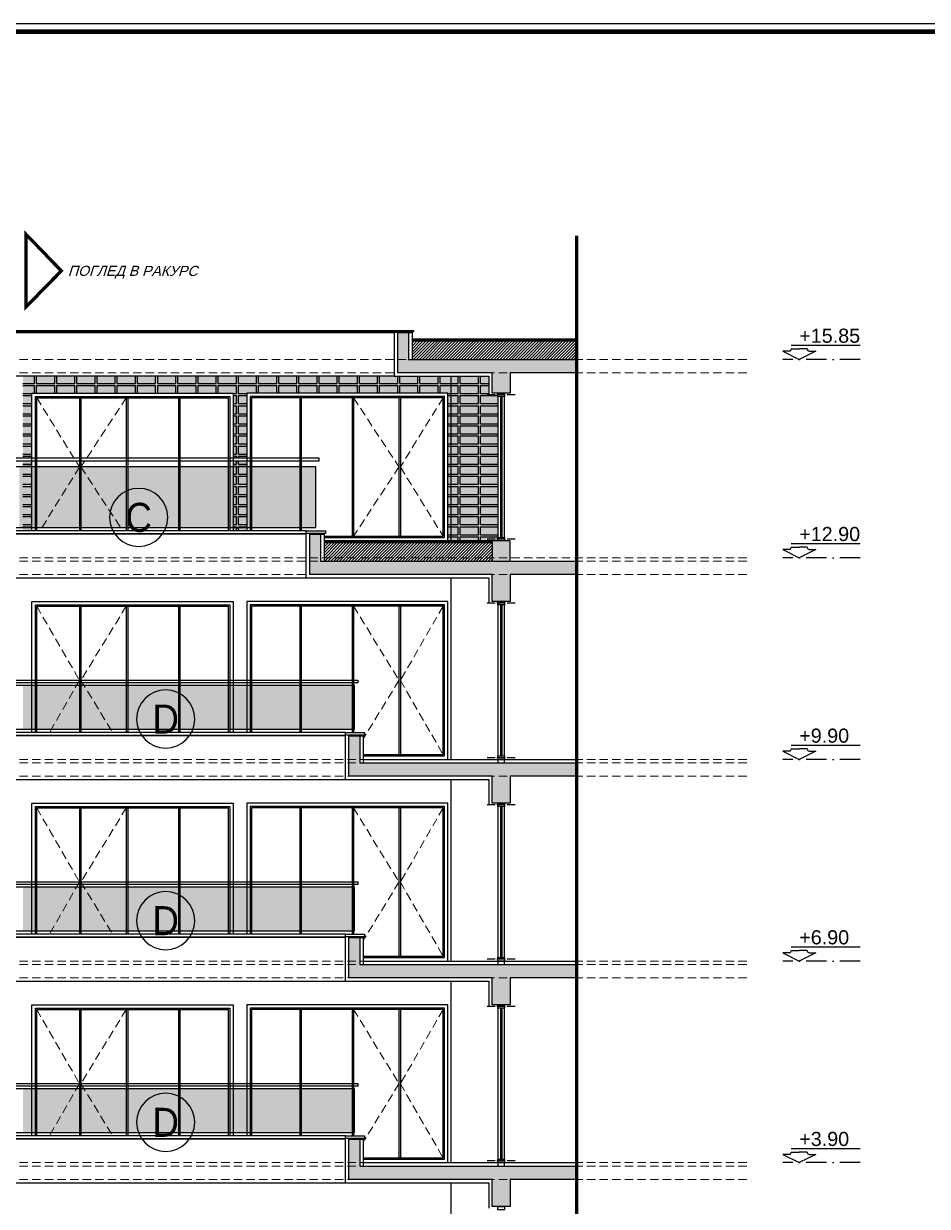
# Model space of a CAD drawing. Extents: x 9615146 to 9672346, y 4699603 to 4705703.
# Drawn here: x 9636644 to 9637988, y 4700844 to 4702603 of the extents above; entities that cross this region are included whole.
import ezdxf
from ezdxf.enums import TextEntityAlignment as Align

# ---------------------------------------------------------------- set-up
doc = ezdxf.new("R2010")
doc.units = 0
doc.header["$LTSCALE"] = 0.5
doc.header["$MEASUREMENT"] = 0
for name, pattern in [('ACAD_ISO04W100', [30, 24, -3, 0, -3]), ('DASHED', [0.75, 0.5, -0.25]), ('OSI1000', [5, 3, -1, 0, -1])]:
    doc.linetypes.add(name, pattern=pattern)
for name, color, linetype in [('_axis', 1, 'ACAD_ISO04W100'), ('_dimension_evel', 4, 'CONTINUOUS'), ('_hatch', 9, 'CONTINUOUS'), ('_hatch_construction', 252, 'CONTINUOUS'), ('_table', 3, 'CONTINUOUS'), ('_text_spesif_window', 41, 'CONTINUOUS'), ('_text_table', 3, 'CONTINUOUS'), ('_view', 3, 'CONTINUOUS'), ('fasadi', 147, 'CONTINUOUS')]:
    doc.layers.add(name, color=color, linetype=linetype)
doc.layers.add('_punk', color=8, linetype='DASHED', lineweight=9)
doc.styles.add('HEB1', font='', dxfattribs={"width": 0.8, "oblique": 17})
doc.styles.add('POMESHTENIA', font='arial.ttf', dxfattribs={"width": 0.9})
doc.styles.get('HEB1').set_extended_font_data('HebarU Cyr')
pattern_1 = [(45, (-57243.7053469494, -10420.47360547259), (-2.209708691207961, 2.209708691207961), [])]
pattern_2 = [(0, (-2000, 1.862645149230957e-09), (1.5625, 3.125), [0, -3.125])]

# ---------------------------------------------------------------- blocks, each defined once
blk = doc.blocks.new('rtyre')
at = {"layer": '_dimension_evel', "ltscale": 20}
for p, q in [((-21.08991620464076, 37.79426300298655), (161.5563992843381, 37.79426284031797)), ((-25.98991621100868, 21.88341124133149), (-43.67999989444797, 21.88341125623265)), ((-43.67999989444797, 21.88341125623265), (0, 0)), ((-21.08991621457972, 28.28064290881593), (-21.08991621457972, 26.78341123343125)), ((-21.08991621457972, 28.28064290881593), (2.484011929482222e-08, 28.28064289018948)), ((21.0899162642454, 28.28064287032612), (2.484011929482222e-08, 28.28064289018948)), ((43.67999993170088, 21.88341117924574), (0, 0)), ((21.0899162642454, 28.28064287032612), (21.08991626175703, 26.78341119617835)), ((25.98991624826158, 21.88341119538381), (43.67999993170088, 21.88341117924574))]:
    blk.add_line(p, q, dxfattribs=at)
for centre, major_axis, ratio, start_param, end_param in [((-25.98991620603192, 26.78341123839346), (3.464823224053962, 3.464823224053962), 0.9999999998278931, 3.926990816057631, 5.497787142683389), ((25.98991625322378, 26.78341119245306), (-3.464823224673926, 3.464823224673926), 0.9999999994715169, 0.7853981629014264, 2.356194488915409)]:
    blk.add_ellipse(centre, major_axis=major_axis, ratio=ratio, start_param=start_param, end_param=end_param, dxfattribs=at)
at = {"layer": '_dimension_evel', "linetype": 'OSI1000', "ltscale": 20, "style": 'HEB1', "oblique": 359.9999999871126, "width": 0.79999999781503}
blk.add_attdef('+12.50', (3.974128048866987e-08, 44.24032013564283), '', height=41.99999997485429, rotation=359.9999999466392, dxfattribs=at)
blk = doc.blocks.new('fghfdg')
at = {"layer": '_text_spesif_window'}
blk.add_circle((0, 0), 18, dxfattribs=at)
at = {"layer": '_text_spesif_window', "style": 'HEB1', "text_generation_flag": 6, "width": 0.7999999999992724}
blk.add_attdef('A', text='', height=18, rotation=179.9999998932783, dxfattribs=at).set_placement((-1.862645149230957e-09, -9.232262405566871), align=Align.CENTER)

msp = doc.modelspace()

# ---------------------------------------------------------------- hatches: boundary and pattern name
at = {"layer": '_hatch', "ltscale": 30, "true_color": 0xb97b1d}
h = msp.add_hatch(color=32, dxfattribs=at)
h.dxf.hatch_style = 1
h.paths.add_polyline_path([(9637348.7737295, 4702048.838117732), (9637348.773729498, 4702051.338117732), (9637335.32700083, 4702051.338117729), (9637335.327000832, 4702078.838118145), (9637279.065910846, 4702078.838118144), (9637279.065910906, 4701833.838117872), (9637340.64788976, 4701833.838117739), (9637348.773729552, 4701833.838117739), (9637348.77372955, 4701838.838117732)])
h.paths.add_polyline_path([(9637194.702708624, 4702078.838118147), (9636642.743589012, 4702078.838117509), (9636642.743589016, 4701956.838117378), (9636656.085670533, 4701956.838117378), (9636656.085670535, 4702053.83811698), (9636955.076181604, 4702053.83811698), (9636955.076181604, 4701956.838117368), (9636975.55498341, 4701956.838117367), (9636975.55498341, 4702053.83811698), (9637274.54549448, 4702053.838116981), (9637274.545494478, 4701833.838117882), (9637279.065910904, 4701833.838117871), (9637279.065910848, 4702078.838118147)])
h.paths.add_polyline_path([(9636955.076181604, 4701952.83811737), (9636955.076181605, 4701943.838115582), (9636975.55498341, 4701943.838115581), (9636975.55498341, 4701952.83811737)], flags=17)
h.paths.add_polyline_path([(9636955.076181604, 4701853.83811555), (9636975.55498341, 4701853.83811555), (9636975.55498341, 4701943.838115581), (9636955.076181602, 4701943.838115581)], flags=17)
h.paths.add_polyline_path([(9636955.076181604, 4701853.83811555), (9636955.076181604, 4701848.838117434), (9636975.554983411, 4701848.838117438), (9636975.554983411, 4701853.83811555)], flags=17)
h.paths.add_polyline_path([(9636642.743589016, 4701952.838117382), (9636642.743589016, 4701943.838115582), (9636656.085670533, 4701943.838115582), (9636656.085670533, 4701952.838117381)], flags=17)
h.paths.add_polyline_path([(9636642.743589021, 4701853.83811555), (9636656.085670533, 4701853.83811555), (9636656.085670533, 4701943.838115581), (9636642.74358902, 4701943.838115581)], flags=17)
h.paths.add_polyline_path([(9636656.085670533, 4701848.838117371), (9636656.08567053, 4701853.838115549), (9636642.743589021, 4701853.83811555), (9636642.743589023, 4701848.838117369)], flags=17)
at = {"layer": '_hatch_construction', "ltscale": 40}
h = msp.add_hatch(dxfattribs=at)
h.set_pattern_fill('EGGCRATE', color=250, scale=30, style=0, pattern_type=2)
h.set_pattern_definition([(0, (3, 0), (30, 15), [27, -3]), (0, (3, 3), (30, 15), [27, -3]), (90, (3, 3), (-30, 15), [12, -3]), (90, (0, 3), (-30, 15), [12, -3])])
h.paths.add_polyline_path([(9637348.7737295, 4702048.838117732), (9637348.773729498, 4702051.338117732), (9637335.32700083, 4702051.338117729), (9637335.327000832, 4702078.838118145), (9637279.065910846, 4702078.838118144), (9637279.065910906, 4701833.838117872), (9637340.64788976, 4701833.838117739), (9637348.773729552, 4701833.838117739), (9637348.77372955, 4701838.838117732)])
h.paths.add_polyline_path([(9637194.702708624, 4702078.838118147), (9636642.743589012, 4702078.838117509), (9636642.743589016, 4701956.838117378), (9636656.085670533, 4701956.838117378), (9636656.085670535, 4702053.83811698), (9636955.076181604, 4702053.83811698), (9636955.076181604, 4701956.838117368), (9636975.55498341, 4701956.838117367), (9636975.55498341, 4702053.83811698), (9637274.54549448, 4702053.838116981), (9637274.545494478, 4701833.838117882), (9637279.065910904, 4701833.838117871), (9637279.065910848, 4702078.838118147)])
h.paths.add_polyline_path([(9636955.076181604, 4701952.83811737), (9636955.076181605, 4701943.838115582), (9636975.55498341, 4701943.838115581), (9636975.55498341, 4701952.83811737)], flags=17)
h.paths.add_polyline_path([(9636955.076181604, 4701853.83811555), (9636975.55498341, 4701853.83811555), (9636975.55498341, 4701943.838115581), (9636955.076181602, 4701943.838115581)], flags=17)
h.paths.add_polyline_path([(9636955.076181604, 4701853.83811555), (9636955.076181604, 4701848.838117434), (9636975.554983411, 4701848.838117438), (9636975.554983411, 4701853.83811555)], flags=17)
h.paths.add_polyline_path([(9636642.743589016, 4701952.838117382), (9636642.743589016, 4701943.838115582), (9636656.085670533, 4701943.838115582), (9636656.085670533, 4701952.838117381)], flags=17)
h.paths.add_polyline_path([(9636642.743589021, 4701853.83811555), (9636656.085670533, 4701853.83811555), (9636656.085670533, 4701943.838115581), (9636642.74358902, 4701943.838115581)], flags=17)
h.paths.add_polyline_path([(9636656.085670533, 4701848.838117371), (9636656.08567053, 4701853.838115549), (9636642.743589021, 4701853.83811555), (9636642.743589023, 4701848.838117369)], flags=17)
at = {"layer": 'fasadi', "ltscale": 40}
h = msp.add_hatch(color=256, dxfattribs=at)
h.paths.add_polyline_path([(9637367.25233101, 4702083.8381183), (9637340.647889756, 4702083.838118292), (9637340.64788976, 4702053.838117736), (9637367.252331005, 4702053.838117736)])
h.paths.add_polyline_path([(9637465.849755507, 4702083.838118302), (9637465.849755507, 4702103.838118329), (9637215.986264057, 4702103.83811833), (9637200.023597475, 4702103.838118326), (9637200.023597477, 4702083.838118262), (9637340.64788976, 4702083.838118262)])
h.paths.add_polyline_path([(9637215.986264057, 4702143.838118144), (9637200.023597475, 4702143.838118146), (9637200.023597475, 4702103.838118262), (9637215.986264056, 4702103.838118266)])
h = msp.add_hatch(dxfattribs=at)
h.set_pattern_fill('ANSI31', color=256, scale=25, style=0)
h.set_pattern_definition(pattern_1)
h.paths.add_polyline_path([(9637465.849755501, 4702103.838118954), (9637221.307152921, 4702103.838118851), (9637221.307152916, 4702130.838118276), (9637465.849755501, 4702130.838118307)])
h = msp.add_hatch(dxfattribs=at)
h.set_pattern_fill('DOTS', color=256, scale=50, style=0)
h.set_pattern_definition(pattern_2)
h.paths.add_polyline_path([(9637078.263891023, 4701943.838115582), (9636642.743589021, 4701943.838115582), (9636642.743589025, 4701853.83811555), (9637078.26389102, 4701853.83811555)])
h.paths.add_polyline_path([(9636642.743589018, 4701943.838115582), (9636637.225808738, 4701943.838115582), (9636637.22580874, 4701853.83811555), (9636642.743589021, 4701853.83811555)])
h = msp.add_hatch(color=256, dxfattribs=at)
h.paths.add_polyline_path([(9637069.282557735, 4701803.83811823), (9637069.282557735, 4701783.838118231), (9637340.64788976, 4701783.838118231), (9637465.849755509, 4701783.838118279), (9637465.849755509, 4701803.838118321), (9637085.245224318, 4701803.838118321)])
h.paths.add_polyline_path([(9637085.245224318, 4701803.838118234), (9637085.245224318, 4701808.838118231), (9637069.282557737, 4701808.838118228), (9637069.282557737, 4701803.83811823)])
h.paths.add_polyline_path([(9637085.245224318, 4701843.838117446), (9637069.282557735, 4701843.838117446), (9637069.282557735, 4701808.838118227), (9637085.245224316, 4701808.83811823)])
h.paths.add_polyline_path([(9637367.252331007, 4701808.838118294), (9637367.252331007, 4701833.838117739), (9637340.647889758, 4701833.838117738), (9637340.64788976, 4701808.838118291)])
h.paths.add_polyline_path([(9637367.252331007, 4701803.838118321), (9637367.252331007, 4701808.838118297), (9637340.647889758, 4701808.838118291), (9637340.647889761, 4701803.838118321)])
h.paths.add_polyline_path([(9637340.647889758, 4701783.838118291), (9637340.64788976, 4701743.838118724), (9637367.252331007, 4701743.838118725), (9637367.25233101, 4701783.838118297)])
h = msp.add_hatch(dxfattribs=at)
h.set_pattern_fill('ANSI31', color=256, scale=25, style=0)
h.set_pattern_definition(pattern_1)
h.paths.add_polyline_path([(9637090.566113181, 4701830.838118267), (9637090.566113181, 4701808.838118232), (9637340.64788976, 4701808.83811829), (9637340.647889761, 4701830.838117744)])
h.paths.add_polyline_path([(9637090.566113181, 4701808.838118233), (9637090.566113181, 4701803.83811832), (9637340.64788976, 4701803.838118321), (9637340.647889758, 4701808.838118291)])
h = msp.add_hatch(dxfattribs=at)
h.set_pattern_fill('DOTS', color=256, scale=50, style=0)
h.set_pattern_definition(pattern_2)
h.paths.add_polyline_path([(9637135.493673988, 4701553.838117413), (9637135.493673988, 4701618.838117415), (9636642.743589029, 4701618.838117414), (9636642.74358903, 4701553.838117413)])
h = msp.add_hatch(color=256, dxfattribs=at)
h.paths.add_polyline_path([(9637127.512340697, 4701503.838118242), (9637127.512340697, 4701483.838118243), (9637465.84975551, 4701483.838118322), (9637465.849755509, 4701503.838118321), (9637143.475007279, 4701503.838118321)])
h.paths.add_polyline_path([(9637367.252331011, 4701483.838118299), (9637340.64788976, 4701483.838118293), (9637340.647889758, 4701443.838118725), (9637367.252331007, 4701443.838118725)])
h.paths.add_polyline_path([(9637143.475007279, 4701543.838117445), (9637127.5123407, 4701543.838117446), (9637127.512340697, 4701508.838118242), (9637143.475007277, 4701508.838118246)])
h.paths.add_polyline_path([(9637127.512340698, 4701508.838118243), (9637127.512340695, 4701503.838118243), (9637143.475007279, 4701503.838118247), (9637143.47500728, 4701508.838118247)])
h = msp.add_hatch(dxfattribs=at)
h.set_pattern_fill('DOTS', color=256, scale=50, style=0)
h.set_pattern_definition([(0, (-2000, -299.9999999981374), (1.5625, 3.125), [0, -3.125])])
h.paths.add_polyline_path([(9637135.49367399, 4701253.838117414), (9637135.49367399, 4701318.838117414), (9636642.74358904, 4701318.838117413), (9636642.743589042, 4701253.838117414)])
h = msp.add_hatch(color=256, dxfattribs=at)
h.paths.add_polyline_path([(9637465.849755509, 4701203.838118321), (9637143.475007279, 4701203.838118321), (9637127.512340697, 4701203.838118318), (9637127.512340698, 4701183.838118243), (9637465.849755509, 4701183.838118323)])
h.paths.add_polyline_path([(9637367.252331007, 4701183.838118298), (9637340.64788976, 4701183.838118291), (9637340.64788976, 4701143.838118724), (9637367.252331007, 4701143.838118725)])
h.paths.add_polyline_path([(9637143.475007279, 4701243.838117446), (9637127.512340697, 4701243.838117446), (9637127.512340697, 4701208.838118242), (9637143.475007277, 4701208.838118245)])
h.paths.add_polyline_path([(9637143.47500728, 4701208.838118247), (9637127.512340697, 4701208.838118243), (9637127.512340695, 4701203.838118243), (9637143.475007277, 4701203.838118247)])
h = msp.add_hatch(dxfattribs=at)
h.set_pattern_fill('DOTS', color=256, scale=50, style=0)
h.set_pattern_definition([(0, (-2000, -599.9999999981374), (1.5625, 3.125), [0, -3.125])])
h.paths.add_polyline_path([(9637135.493673988, 4700953.838117414), (9637135.49367399, 4701018.838117414), (9636642.74358905, 4701018.838117413), (9636642.743589051, 4700953.838117413)])
h = msp.add_hatch(color=256, dxfattribs=at)
h.paths.add_polyline_path([(9637465.849755509, 4700903.838118321), (9637143.475007279, 4700903.838118321), (9637127.512340697, 4700903.838118318), (9637127.512340698, 4700883.838118243), (9637465.849755509, 4700883.838118323)])
h.paths.add_polyline_path([(9637367.252331007, 4700883.838118298), (9637340.64788976, 4700883.838118291), (9637340.64788976, 4700843.838118724), (9637367.252331007, 4700843.838118725)])
h.paths.add_polyline_path([(9637143.475007279, 4700943.838117446), (9637127.512340697, 4700943.838117446), (9637127.512340697, 4700908.838118242), (9637143.475007277, 4700908.838118245)])
h.paths.add_polyline_path([(9637143.47500728, 4700908.838118247), (9637127.512340697, 4700908.838118243), (9637127.512340695, 4700903.838118243), (9637143.475007277, 4700903.838118247)])

# ---------------------------------------------------------------- linework, layer by layer
at = {"layer": '_axis'}
for p, q in [((9637374.716355655, 4702051.338117737), (9637332.831103362, 4702051.33811773)), ((9637374.716355707, 4701836.338117735), (9637332.831103414, 4701836.338117732)), ((9637374.716355655, 4701741.338118725), (9637332.831103362, 4701741.338118717)), ((9637374.71635571, 4701511.338118296), (9637332.831103416, 4701511.338118292)), ((9637374.716355655, 4701441.338118725), (9637332.831103362, 4701441.338118717)), ((9637374.71635571, 4701211.338118296), (9637332.831103416, 4701211.338118292)), ((9637374.716355655, 4701141.338118725), (9637332.831103362, 4701141.338118717)), ((9637374.71635571, 4700911.338118296), (9637332.831103416, 4700911.338118292))]:
    msp.add_line(p, q, dxfattribs=at)
at = {"layer": '_dimension_evel', "linetype": 'OSI1000', "ltscale": 20}
for p, q in [((9637887.516830416, 4702103.83811838), (9637772.584446812, 4702103.8381184)), ((9637887.516830368, 4701808.838118386), (9637772.584446764, 4701808.838118406)), ((9637887.516830314, 4701508.838118369), (9637772.58444671, 4701508.838118391)), ((9637887.51683026, 4701208.838118371), (9637772.584446656, 4701208.838118387)), ((9637887.516830204, 4700908.838118369), (9637772.584446602, 4700908.838118387))]:
    msp.add_line(p, q, dxfattribs=at)
at = {"layer": '_dimension_evel', "linetype": 'OSI1000', "ltscale": 20, "const_width": 5}
msp.add_lwpolyline([(9636647.225808788, 4702183.083975712), (9636699.725808766, 4702235.583975727), (9636647.225808745, 4702288.083975708)], close=True, dxfattribs=at)
msp.add_lwpolyline([(9637465.849755501, 4699845.264944138), (9637465.849755501, 4702288.083975701)], dxfattribs=at)
at = {"layer": '_punk', "ltscale": 50}
for p, q in [((9637718.894357206, 4702103.838118382), (9632152.832809817, 4702103.838117092)), ((9637718.894357208, 4702083.838118382), (9632152.83280982, 4702083.83811709)), ((9636663.085670533, 4702046.83811698), (9636726.761477979, 4701943.838117592)), ((9636796.389405627, 4702046.83811698), (9636728.761477979, 4701943.838117592)), ((9637134.241759386, 4702046.83811698), (9637201.869687034, 4701943.838117592)), ((9637267.54549448, 4702046.83811698), (9637203.869687034, 4701943.838117592)), ((9636726.761477979, 4701943.838117592), (9636668.031363832, 4701848.838117373)), ((9636728.761477979, 4701943.838117592), (9636791.13675155, 4701848.838117398)), ((9637201.869687034, 4701943.838117592), (9637134.241759386, 4701840.838118203)), ((9637203.869687034, 4701943.838117592), (9637267.54549448, 4701840.838118203)), ((9637718.894357257, 4701808.838118378), (9632152.832809867, 4701808.83811709)), ((9637718.894357257, 4701803.83811838), (9632152.832809867, 4701803.838117092)), ((9637718.89435726, 4701783.838118378), (9632152.83280987, 4701783.838117092)), ((9636663.085670533, 4701736.83811698), (9636726.761477979, 4701626.338117591)), ((9636796.389405627, 4701736.83811698), (9636728.761477979, 4701626.338117591)), ((9637134.241759386, 4701736.83811698), (9637201.869687034, 4701626.338117591)), ((9637267.54549448, 4701736.83811698), (9637203.869687034, 4701626.338117591)), ((9636726.761477979, 4701626.338117591), (9636682.101974694, 4701548.838117455)), ((9636728.761477979, 4701626.338117591), (9636776.192830294, 4701548.838117455)), ((9637201.869687034, 4701626.338117591), (9637148.795896143, 4701539.618709425)), ((9637203.869687034, 4701626.338117591), (9637267.54549448, 4701515.838118203)), ((9637718.89435731, 4701508.83811838), (9632152.832809921, 4701508.83811709)), ((9637718.89435731, 4701503.83811838), (9632152.832809921, 4701503.838117088)), ((9637718.894357312, 4701483.83811838), (9632152.832809925, 4701483.838117088)), ((9636663.085670533, 4701436.83811698), (9636726.761477979, 4701326.338117591)), ((9636796.389405627, 4701436.83811698), (9636728.761477979, 4701326.338117591)), ((9637134.241759386, 4701436.83811698), (9637201.869687034, 4701326.338117591)), ((9637267.54549448, 4701436.83811698), (9637203.869687034, 4701326.338117591)), ((9636726.761477979, 4701326.338117591), (9636682.101974694, 4701248.838117455)), ((9636728.761477979, 4701326.338117591), (9636776.192830294, 4701248.838117455)), ((9637201.869687034, 4701326.338117591), (9637148.795896143, 4701239.618709425)), ((9637203.869687034, 4701326.338117591), (9637267.54549448, 4701215.838118203)), ((9637718.894357365, 4701208.838118378), (9632152.832809974, 4701208.83811709)), ((9637718.894357365, 4701203.838118378), (9632152.832809975, 4701203.83811709)), ((9637718.894357366, 4701183.838118378), (9632152.832809977, 4701183.83811709)), ((9636663.085670533, 4701136.83811698), (9636726.761477979, 4701026.338117591)), ((9636796.389405627, 4701136.83811698), (9636728.761477979, 4701026.338117591)), ((9637134.241759386, 4701136.83811698), (9637201.869687034, 4701026.338117591)), ((9637267.54549448, 4701136.83811698), (9637203.869687034, 4701026.338117591)), ((9636726.761477979, 4701026.338117591), (9636682.101974694, 4700948.838117455)), ((9636728.761477979, 4701026.338117591), (9636776.192830294, 4700948.838117455)), ((9637201.869687034, 4701026.338117591), (9637148.795896143, 4700939.618709425)), ((9637203.869687034, 4701026.338117591), (9637267.54549448, 4700915.838118203)), ((9637718.894357419, 4700908.83811838), (9632152.832810028, 4700908.838117092)), ((9637718.894357419, 4700903.83811838), (9632152.83281003, 4700903.838117094)), ((9637718.89435742, 4700883.83811838), (9632152.832810031, 4700883.838117092))]:
    msp.add_line(p, q, dxfattribs=at)
at = {"layer": '_table', "ltscale": 10}
msp.add_lwpolyline([(9631446.029446553, 4702603.380101889), (9639246.02944655, 4702603.380101887), (9639246.029446552, 4699603.380101885), (9631446.029446555, 4699603.380101888)], close=True, dxfattribs=at)
msp.add_lwpolyline([(9631597.713657081, 4702591.380101889, 6.842105263157892, 6.842105263157892, 0), (9639234.029446552, 4702591.380101886, 6.842105263157892, 6.842105263157892, 0), (9639234.02944655, 4699615.380101884, 6.842105263157892, 6.842105263157892, 0), (9631597.713657081, 4699615.380101892, 6.842105263157892, 6.842105263157892, 0)], format="xyseb", close=True, dxfattribs=at)
at = {"layer": 'fasadi', "ltscale": 40}
for p, q in [((9637200.023597475, 4702143.838118145), (9637194.702708611, 4702143.838118145)), ((9637215.986264057, 4702143.838118145), (9637221.30715292, 4702143.838118144)), ((9637221.30715292, 4702143.838118144), (9637221.30715292, 4702103.838118266)), ((9637465.849755507, 4702133.838118309), (9637221.30715292, 4702133.838118289)), ((9637465.849755507, 4702131.838118309), (9637221.30715292, 4702131.838118289)), ((9637465.849755505, 4702131.838118311), (9637221.307152923, 4702131.838118276)), ((9637465.849755507, 4702130.838118307), (9637221.307152923, 4702130.838118276)), ((9637194.702708624, 4702078.838118147), (9637335.327000832, 4702078.838118145)), ((9637279.065910848, 4702078.838117445), (9637279.065910906, 4701833.838117873)), ((9637335.327000832, 4702078.838118145), (9637335.32700083, 4702051.33811773)), ((9636726.761477979, 4702046.83811698), (9636726.76147798, 4701848.838117385)), ((9636728.761477979, 4702046.83811698), (9636728.761477979, 4701848.838117385)), ((9636796.389405627, 4702046.83811698), (9636796.389405629, 4701848.8381174)), ((9636798.389405627, 4702046.83811698), (9636798.389405627, 4701848.8381174)), ((9636874.208853511, 4702046.83811698), (9636874.208853513, 4701848.838117416)), ((9636876.208853511, 4702046.83811698), (9636876.208853513, 4701848.838117416)), ((9637054.422311502, 4702046.83811698), (9637054.422311503, 4701848.838117453)), ((9637056.422311502, 4702046.83811698), (9637056.422311502, 4701848.838117453)), ((9637132.241759386, 4702046.83811698), (9637132.241759386, 4701840.838118203)), ((9637134.241759386, 4702046.83811698), (9637134.241759386, 4701840.838118203)), ((9637201.869687034, 4702046.83811698), (9637201.869687034, 4701840.838118203)), ((9637203.869687034, 4702046.83811698), (9637203.869687034, 4701840.838118203)), ((9637352.7737295, 4702048.838117734), (9637352.773729555, 4701838.838117734)), ((9637354.773729498, 4702048.838117734), (9637354.773729555, 4701838.838117732)), ((9637085.245224318, 4701843.838117446), (9637090.566113181, 4701843.838117446)), ((9637090.566113181, 4701843.838117446), (9637090.566113181, 4701803.838118321)), ((9637340.64788976, 4701833.838117739), (9637090.56611318, 4701833.838118282)), ((9637340.64788976, 4701831.838117737), (9637090.56611318, 4701831.83811828)), ((9637340.64788976, 4701831.838117743), (9637090.566113183, 4701831.838118267)), ((9637340.647889761, 4701830.838117743), (9637090.566113185, 4701830.838118267)), ((9637063.961668879, 4701778.838117444), (9637335.32700083, 4701778.838117445)), ((9637279.065910848, 4701778.838117445), (9637279.065910911, 4701508.838118277)), ((9637335.32700083, 4701778.838117445), (9637335.32700083, 4701741.338118717)), ((9636726.761477979, 4701736.83811698), (9636726.76147798, 4701548.838117455)), ((9636728.761477979, 4701736.83811698), (9636728.761477979, 4701548.838117455)), ((9636796.389405627, 4701736.83811698), (9636796.389405629, 4701548.838117455)), ((9636798.389405627, 4701736.83811698), (9636798.389405627, 4701548.838117455)), ((9636874.208853511, 4701736.83811698), (9636874.208853513, 4701548.838117455)), ((9636876.208853511, 4701736.83811698), (9636876.208853513, 4701548.838117455)), ((9637054.422311502, 4701736.83811698), (9637054.422311503, 4701548.838117456)), ((9637056.422311502, 4701736.83811698), (9637056.422311502, 4701548.838117456)), ((9637132.241759386, 4701736.83811698), (9637132.241759386, 4701548.838117456)), ((9637134.241759386, 4701736.83811698), (9637134.241759386, 4701548.838117456)), ((9637201.869687034, 4701736.83811698), (9637201.869687034, 4701515.838118203)), ((9637203.869687034, 4701736.83811698), (9637203.869687034, 4701515.838118203)), ((9637352.7737295, 4701738.838118721), (9637352.773729557, 4701513.838118294)), ((9637354.773729498, 4701738.838118721), (9637354.773729557, 4701513.838118292)), ((9637143.475007279, 4701543.838117446), (9637148.795896143, 4701543.838117446)), ((9637148.795896143, 4701543.838117446), (9637148.795896143, 4701503.838118321)), ((9637148.795896143, 4701508.838118203), (9637465.849755509, 4701508.838118204)), ((9637122.19145184, 4701478.838117444), (9637335.32700083, 4701478.838117445)), ((9637279.065910848, 4701478.838117445), (9637279.065910911, 4701208.838118277)), ((9637335.32700083, 4701478.838117445), (9637335.32700083, 4701441.338118717)), ((9636726.761477979, 4701436.83811698), (9636726.76147798, 4701248.838117455)), ((9636728.761477979, 4701436.83811698), (9636728.761477979, 4701248.838117455)), ((9636796.389405627, 4701436.83811698), (9636796.389405629, 4701248.838117455)), ((9636798.389405627, 4701436.83811698), (9636798.389405627, 4701248.838117455)), ((9636874.208853511, 4701436.83811698), (9636874.208853513, 4701248.838117455)), ((9636876.208853511, 4701436.83811698), (9636876.208853513, 4701248.838117455)), ((9637054.422311502, 4701436.83811698), (9637054.422311503, 4701248.838117456)), ((9637056.422311502, 4701436.83811698), (9637056.422311502, 4701248.838117456)), ((9637132.241759386, 4701436.83811698), (9637132.241759386, 4701248.838117456)), ((9637134.241759386, 4701436.83811698), (9637134.241759386, 4701248.838117456)), ((9637201.869687034, 4701436.83811698), (9637201.869687034, 4701215.838118203)), ((9637203.869687034, 4701436.83811698), (9637203.869687034, 4701215.838118203)), ((9637352.7737295, 4701438.838118721), (9637352.773729557, 4701213.838118294)), ((9637354.773729498, 4701438.838118721), (9637354.773729557, 4701213.838118292)), ((9637143.475007279, 4701243.838117446), (9637148.795896143, 4701243.838117446)), ((9637143.475007279, 4701243.838117446), (9637148.795896143, 4701243.838117446)), ((9637148.795896143, 4701243.838117446), (9637148.795896143, 4701203.838118321)), ((9637148.795896143, 4701208.838118203), (9637465.849755509, 4701208.838118204)), ((9637122.19145184, 4701178.838117444), (9637335.32700083, 4701178.838117445)), ((9637279.065910848, 4701178.838117445), (9637279.065910911, 4700908.838118277)), ((9637335.32700083, 4701178.838117445), (9637335.32700083, 4701141.338118717)), ((9636726.761477979, 4701136.83811698), (9636726.76147798, 4700948.838117455)), ((9636728.761477979, 4701136.83811698), (9636728.761477979, 4700948.838117455)), ((9636796.389405627, 4701136.83811698), (9636796.389405629, 4700948.838117455)), ((9636798.389405627, 4701136.83811698), (9636798.389405627, 4700948.838117455)), ((9636874.208853511, 4701136.83811698), (9636874.208853513, 4700948.838117455)), ((9636876.208853511, 4701136.83811698), (9636876.208853513, 4700948.838117455)), ((9637054.422311502, 4701136.83811698), (9637054.422311503, 4700948.838117456)), ((9637056.422311502, 4701136.83811698), (9637056.422311502, 4700948.838117456)), ((9637132.241759386, 4701136.83811698), (9637132.241759386, 4700948.838117456)), ((9637134.241759386, 4701136.83811698), (9637134.241759386, 4700948.838117456)), ((9637201.869687034, 4701136.83811698), (9637201.869687034, 4700915.838118203)), ((9637203.869687034, 4701136.83811698), (9637203.869687034, 4700915.838118203)), ((9637352.7737295, 4701138.838118721), (9637352.773729557, 4700913.838118294)), ((9637354.773729498, 4701138.838118721), (9637354.773729557, 4700913.838118292)), ((9637143.475007279, 4700943.838117446), (9637148.795896143, 4700943.838117446)), ((9637143.475007279, 4700943.838117446), (9637148.795896143, 4700943.838117446)), ((9637148.795896143, 4700943.838117446), (9637148.795896143, 4700903.838118321)), ((9637148.795896143, 4700908.838118203), (9637465.849755509, 4700908.838118204)), ((9637122.19145184, 4700878.838117444), (9637335.32700083, 4700878.838117445)), ((9637279.065910848, 4700878.838117445), (9637279.065910911, 4700543.838118212)), ((9637335.32700083, 4700878.838117445), (9637335.32700083, 4700841.338118717))]:
    msp.add_line(p, q, dxfattribs=at)
for points in [[(9637194.702708598, 4702144.838118142), (9636594.402210137, 4702144.838117455), (9636594.402210139, 4702146.838117455), (9637194.702708596, 4702146.838118138)], [(9636595.402210157, 4702143.838117455), (9637194.702708596, 4702143.838118145), (9637194.702708624, 4702078.838118147), (9636595.40221018, 4702078.838117453)], [(9637194.702708611, 4702146.838118138), (9637223.30715292, 4702146.838118138), (9637223.30715292, 4702144.838118145), (9637194.702708611, 4702144.838118145)], [(9637358.773729498, 4702053.838117735), (9637358.773729496, 4702048.838117732), (9637348.7737295, 4702048.838117732), (9637348.773729498, 4702053.838117735)], [(9637358.773729548, 4701838.838117734), (9637358.773729496, 4702048.838117732), (9637348.7737295, 4702048.838117732), (9637348.77372955, 4701838.838117732)], [(9637083.263891023, 4701956.838117363), (9633565.743590472, 4701956.838117482), (9633565.74359047, 4701952.838117486), (9637083.263891023, 4701952.838117367)], [(9637078.26389102, 4701943.838115582), (9635520.24358699, 4701943.838115582), (9635520.24358699, 4701853.83811555), (9637078.26389102, 4701853.83811555)], [(9637063.96166886, 4701848.838117455), (9636564.54188905, 4701848.838117352), (9636564.541889051, 4701844.83811735), (9637063.961668866, 4701844.838117451)], [(9637063.96166886, 4701848.838117455), (9637092.566113181, 4701848.838117455), (9637092.566113181, 4701844.838117446), (9637063.96166886, 4701844.838117446)], [(9636565.54188907, 4701778.83811735), (9637063.961668879, 4701778.838117444), (9637063.961668864, 4701843.838117446), (9636565.541889051, 4701843.838117352)], [(9637367.252331007, 4701833.838117739), (9637340.64788976, 4701833.838117739), (9637340.64788976, 4701803.838118321), (9637367.252331007, 4701803.838117745)], [(9637358.773729548, 4701838.838117734), (9637358.77372955, 4701833.838117735), (9637348.77372955, 4701833.838117734), (9637348.77372955, 4701838.838117732)], [(9637358.773729498, 4701743.838118723), (9637358.773729496, 4701738.838118719), (9637348.7737295, 4701738.838118719), (9637348.773729498, 4701743.838118723)], [(9637358.77372955, 4701513.838118294), (9637358.773729496, 4701738.838118719), (9637348.7737295, 4701738.838118719), (9637348.773729552, 4701513.838118292)], [(9636285.243602121, 4701626.838115658), (9637140.493673991, 4701626.838115629), (9637140.49367399, 4701622.838115634), (9636285.243602121, 4701622.838115663)], [(9637135.493673988, 4701618.838117414), (9636290.243602145, 4701618.838117414), (9636290.243602145, 4701553.838117414), (9637135.493673988, 4701553.838117414)], [(9637122.191451821, 4701548.838117455), (9636586.612797985, 4701548.838117352), (9636586.612797987, 4701544.83811735), (9637122.191451827, 4701544.838117451)], [(9636587.612798005, 4701478.83811735), (9637122.19145184, 4701478.838117444), (9637122.191451825, 4701543.838117446), (9636587.612797987, 4701543.838117352)], [(9637122.191451821, 4701548.838117455), (9637150.795896143, 4701548.838117455), (9637150.795896143, 4701544.838117446), (9637122.191451821, 4701544.838117446)], [(9637358.77372955, 4701513.838118294), (9637358.773729552, 4701508.838118296), (9637348.773729552, 4701508.838118294), (9637348.773729552, 4701513.838118292)], [(9637358.77372955, 4701503.838118296), (9637358.773729552, 4701508.838118294), (9637348.773729552, 4701508.838118296), (9637348.773729552, 4701503.838118298)], [(9637358.773729498, 4701443.838118723), (9637358.773729496, 4701438.838118719), (9637348.7737295, 4701438.838118719), (9637348.773729498, 4701443.838118723)], [(9637358.77372955, 4701213.838118294), (9637358.773729496, 4701438.838118719), (9637348.7737295, 4701438.838118719), (9637348.773729552, 4701213.838118292)], [(9636285.243602121, 4701326.838115658), (9637140.493673991, 4701326.838115629), (9637140.49367399, 4701322.838115634), (9636285.243602121, 4701322.838115663)], [(9637135.493673988, 4701318.838117414), (9636290.243602145, 4701318.838117414), (9636290.243602145, 4701253.838117414), (9637135.493673988, 4701253.838117414)], [(9637122.191451821, 4701248.838117455), (9636586.612797985, 4701248.838117352), (9636586.612797987, 4701244.83811735), (9637122.191451827, 4701244.838117451)], [(9636587.612798005, 4701178.83811735), (9637122.19145184, 4701178.838117444), (9637122.191451825, 4701243.838117446), (9636587.612797987, 4701243.838117352)], [(9637122.191451821, 4701248.838117455), (9637150.795896143, 4701248.838117455), (9637150.795896143, 4701244.838117446), (9637122.191451821, 4701244.838117446)], [(9637358.77372955, 4701213.838118294), (9637358.773729552, 4701208.838118296), (9637348.773729552, 4701208.838118294), (9637348.773729552, 4701213.838118292)], [(9637358.77372955, 4701203.838118296), (9637358.773729552, 4701208.838118294), (9637348.773729552, 4701208.838118296), (9637348.773729552, 4701203.838118298)], [(9637358.773729498, 4701143.838118723), (9637358.773729496, 4701138.838118719), (9637348.7737295, 4701138.838118719), (9637348.773729498, 4701143.838118723)], [(9637358.77372955, 4700913.838118294), (9637358.773729496, 4701138.838118719), (9637348.7737295, 4701138.838118719), (9637348.773729552, 4700913.838118292)], [(9636285.243602121, 4701026.838115658), (9637140.493673991, 4701026.838115629), (9637140.49367399, 4701022.838115634), (9636285.243602121, 4701022.838115663)], [(9637135.493673988, 4701018.838117414), (9636290.243602145, 4701018.838117414), (9636290.243602145, 4700953.838117414), (9637135.493673988, 4700953.838117414)], [(9637122.191451821, 4700948.838117455), (9636586.612797985, 4700948.838117352), (9636586.612797987, 4700944.83811735), (9637122.191451827, 4700944.838117451)], [(9636587.612798005, 4700878.83811735), (9637122.19145184, 4700878.838117444), (9637122.191451825, 4700943.838117446), (9636587.612797987, 4700943.838117352)], [(9637122.191451821, 4700948.838117455), (9637150.795896143, 4700948.838117455), (9637150.795896143, 4700944.838117446), (9637122.191451821, 4700944.838117446)], [(9637358.77372955, 4700913.838118294), (9637358.773729552, 4700908.838118296), (9637348.773729552, 4700908.838118294), (9637348.773729552, 4700913.838118292)], [(9637358.77372955, 4700903.838118296), (9637358.773729552, 4700908.838118294), (9637348.773729552, 4700908.838118296), (9637348.773729552, 4700903.838118298)], [(9637358.773729498, 4700843.838118723), (9637358.773729496, 4700838.838118719), (9637348.7737295, 4700838.838118719), (9637348.773729498, 4700843.838118723)]]:
    msp.add_lwpolyline(points, close=True, dxfattribs=at)
for points in [[(9637367.252331011, 4702083.838118262), (9637367.252331005, 4702053.838117736), (9637340.64788976, 4702053.838117736), (9637340.64788976, 4702083.838118262), (9637200.023597475, 4702083.838118262), (9637200.023597475, 4702143.838118145), (9637215.986264057, 4702143.838118145), (9637215.986264057, 4702103.83811833), (9637465.849755509, 4702103.838118331), (9637465.849755509, 4702083.838118263), (9637367.252331011, 4702083.838118262)], [(9636656.085670533, 4701848.83811737), (9636656.085670533, 4702053.83811698), (9636955.076181604, 4702053.83811698), (9636955.076181604, 4701848.838117433)], [(9636661.085670533, 4701848.838117371), (9636661.085670533, 4702048.83811698), (9636950.076181604, 4702048.83811698), (9636950.076181604, 4701848.838117432)], [(9636663.085670533, 4701848.838117372), (9636663.085670533, 4702046.83811698), (9636948.076181604, 4702046.83811698), (9636948.076181604, 4701848.838117431)], [(9637090.566113181, 4701833.838118203), (9637274.54549448, 4701833.838118203), (9637274.54549448, 4702053.83811698), (9636975.55498341, 4702053.83811698), (9636975.55498341, 4701848.838117437)], [(9637090.566113181, 4701838.838118203), (9637269.54549448, 4701838.838118203), (9637269.54549448, 4702048.83811698), (9636980.55498341, 4702048.83811698), (9636980.55498341, 4701848.838117437)], [(9637090.566113181, 4701840.838118203), (9637267.54549448, 4701840.838118203), (9637267.54549448, 4702046.83811698), (9636982.55498341, 4702046.83811698), (9636982.55498341, 4701848.838117438)], [(9637069.282557735, 4701783.838118231), (9637069.282557735, 4701843.838117446), (9637085.245224318, 4701843.838117446), (9637085.245224318, 4701803.838118321), (9637465.849755509, 4701803.838118321), (9637465.849755509, 4701783.838118231), (9637367.252331007, 4701783.838118231), (9637367.252331007, 4701743.838118724), (9637340.64788976, 4701743.838118724), (9637340.64788976, 4701783.838118231), (9637069.282557735, 4701783.838118231)], [(9636656.085670533, 4701548.838117455), (9636656.085670533, 4701743.83811698), (9636955.076181604, 4701743.83811698), (9636955.076181604, 4701548.838117455)], [(9637148.795896143, 4701508.838118203), (9637274.54549448, 4701508.838118203), (9637274.54549448, 4701743.83811698), (9636975.55498341, 4701743.83811698), (9636975.55498341, 4701548.838117455)], [(9636661.085670533, 4701548.838117455), (9636661.085670533, 4701738.83811698), (9636950.076181604, 4701738.83811698), (9636950.076181604, 4701548.838117455)], [(9636663.085670533, 4701548.838117455), (9636663.085670533, 4701736.83811698), (9636948.076181604, 4701736.83811698), (9636948.076181604, 4701548.838117455)], [(9637148.795896143, 4701513.838118203), (9637269.54549448, 4701513.838118203), (9637269.54549448, 4701738.83811698), (9636980.55498341, 4701738.83811698), (9636980.55498341, 4701548.838117455)], [(9637148.795896143, 4701515.838118203), (9637267.54549448, 4701515.838118203), (9637267.54549448, 4701736.83811698), (9636982.55498341, 4701736.83811698), (9636982.55498341, 4701548.838117455)], [(9637127.512340697, 4701483.838118231), (9637127.512340697, 4701543.838117446), (9637143.475007279, 4701543.838117446), (9637143.475007279, 4701503.838118321), (9637465.849755509, 4701503.838118321), (9637465.849755509, 4701483.838118231), (9637367.252331007, 4701483.838118231), (9637367.252331007, 4701443.838118724), (9637340.64788976, 4701443.838118724), (9637340.64788976, 4701483.838118231), (9637127.512340697, 4701483.838118231)], [(9636656.085670533, 4701248.838117455), (9636656.085670533, 4701443.83811698), (9636955.076181604, 4701443.83811698), (9636955.076181604, 4701248.838117455)], [(9637148.795896143, 4701208.838118203), (9637274.54549448, 4701208.838118203), (9637274.54549448, 4701443.83811698), (9636975.55498341, 4701443.83811698), (9636975.55498341, 4701248.838117455)], [(9636661.085670533, 4701248.838117455), (9636661.085670533, 4701438.83811698), (9636950.076181604, 4701438.83811698), (9636950.076181604, 4701248.838117455)], [(9636663.085670533, 4701248.838117455), (9636663.085670533, 4701436.83811698), (9636948.076181604, 4701436.83811698), (9636948.076181604, 4701248.838117455)], [(9637148.795896143, 4701213.838118203), (9637269.54549448, 4701213.838118203), (9637269.54549448, 4701438.83811698), (9636980.55498341, 4701438.83811698), (9636980.55498341, 4701248.838117455)], [(9637148.795896143, 4701215.838118203), (9637267.54549448, 4701215.838118203), (9637267.54549448, 4701436.83811698), (9636982.55498341, 4701436.83811698), (9636982.55498341, 4701248.838117455)], [(9637127.512340697, 4701183.838118231), (9637127.512340697, 4701243.838117446), (9637143.475007279, 4701243.838117446), (9637143.475007279, 4701203.838118321), (9637465.849755509, 4701203.838118321), (9637465.849755509, 4701183.838118231), (9637367.252331007, 4701183.838118231), (9637367.252331007, 4701143.838118724), (9637340.64788976, 4701143.838118724), (9637340.64788976, 4701183.838118231), (9637127.512340697, 4701183.838118231)], [(9636656.085670533, 4700948.838117455), (9636656.085670533, 4701143.83811698), (9636955.076181604, 4701143.83811698), (9636955.076181604, 4700948.838117455)], [(9636661.085670533, 4700948.838117455), (9636661.085670533, 4701138.83811698), (9636950.076181604, 4701138.83811698), (9636950.076181604, 4700948.838117455)], [(9636663.085670533, 4700948.838117455), (9636663.085670533, 4701136.83811698), (9636948.076181604, 4701136.83811698), (9636948.076181604, 4700948.838117455)], [(9637148.795896143, 4700908.838118203), (9637274.54549448, 4700908.838118203), (9637274.54549448, 4701143.83811698), (9636975.55498341, 4701143.83811698), (9636975.55498341, 4700948.838117455)], [(9637148.795896143, 4700913.838118203), (9637269.54549448, 4700913.838118203), (9637269.54549448, 4701138.83811698), (9636980.55498341, 4701138.83811698), (9636980.55498341, 4700948.838117455)], [(9637148.795896143, 4700915.838118203), (9637267.54549448, 4700915.838118203), (9637267.54549448, 4701136.83811698), (9636982.55498341, 4701136.83811698), (9636982.55498341, 4700948.838117455)], [(9637127.512340697, 4700883.838118231), (9637127.512340697, 4700943.838117446), (9637143.475007279, 4700943.838117446), (9637143.475007279, 4700903.838118321), (9637465.849755509, 4700903.838118321), (9637465.849755509, 4700883.838118231), (9637367.252331007, 4700883.838118231), (9637367.252331007, 4700843.838118724), (9637340.64788976, 4700843.838118724), (9637340.64788976, 4700883.838118231), (9637127.512340697, 4700883.838118231)]]:
    msp.add_lwpolyline(points, dxfattribs=at)

# ---------------------------------------------------------------- block references
at = {"layer": '_dimension_evel', "linetype": 'OSI1000', "ltscale": 20}
ref = msp.add_blockref('rtyre', (9637797.04524676, 4702103.838118399), dxfattribs=dict(at, xscale=0.5600000005215406, yscale=0.5600000005215406, zscale=0.5600000005215406))
ref.add_attrib('+12.50', '+15.85', (9637797.045246786, 4702128.612697676, -1.789866506954639e-09), dxfattribs={"linetype": 'OSI1000', "ltscale": 20, "height": 21, "style": 'POMESHTENIA'})
ref = msp.add_blockref('rtyre', (9637797.045246707, 4701808.838118402), dxfattribs=dict(at, xscale=0.5600000005215406, yscale=0.5600000005215406, zscale=0.5600000005215406))
ref.add_attrib('+12.50', '+12.90', (9637797.045246737, 4701833.61269768, -1.789866506954639e-09), dxfattribs={"linetype": 'OSI1000', "ltscale": 20, "height": 21, "style": 'POMESHTENIA'})
ref = msp.add_blockref('rtyre', (9637797.045246651, 4701508.838118384), dxfattribs=dict(at, xscale=0.5600000023841858, yscale=0.5600000023841858, zscale=0.5600000023841858))
ref.add_attrib('+12.50', '+9.90', (9637797.045246677, 4701533.612697661, -1.789866506954638e-09), dxfattribs={"linetype": 'OSI1000', "ltscale": 20, "height": 20.99999999999999, "style": 'POMESHTENIA'})
ref = msp.add_blockref('rtyre', (9637797.0452466, 4701208.838118387), dxfattribs=dict(at, xscale=0.5600000023841858, yscale=0.5600000023841858, zscale=0.5600000023841858))
ref.add_attrib('+12.50', '+6.90', (9637797.045246627, 4701233.612697663, -1.789866506954638e-09), dxfattribs={"linetype": 'OSI1000', "ltscale": 20, "height": 20.99999999999999, "style": 'POMESHTENIA'})
ref = msp.add_blockref('rtyre', (9637797.045246545, 4700908.838118386), dxfattribs=dict(at, xscale=0.5600000023841858, yscale=0.5600000023841858, zscale=0.5600000023841858))
ref.add_attrib('+12.50', '+3.90', (9637797.045246571, 4700933.612697659, -1.789866506954638e-09), dxfattribs={"linetype": 'OSI1000', "ltscale": 20, "height": 20.99999999999999, "style": 'POMESHTENIA'})
at = {"layer": '_view'}
ref = msp.add_blockref('fghfdg', (9636814.751778975, 4701868.838117863), dxfattribs=dict(at, xscale=-2.399999998509884, yscale=2.400000000372529, zscale=2.4, rotation=180))
ref.add_attrib('A', 'C', dxfattribs={"layer": '_text_spesif_window', "height": 43.2, "rotation": 1.067217057814492e-07, "style": 'POMESHTENIA', "width": 0.9}).set_placement((9636814.751778975, 4701868.838117863), align=Align.MIDDLE)
ref = msp.add_blockref('fghfdg', (9636854.902124923, 4701568.838117855), dxfattribs=dict(at, xscale=-2.399999998509884, yscale=2.400000000372529, zscale=2.4, rotation=180))
ref.add_attrib('A', 'D', dxfattribs={"layer": '_text_spesif_window', "height": 43.2, "rotation": 1.067217057814492e-07, "style": 'POMESHTENIA', "width": 0.9}).set_placement((9636854.902124923, 4701568.838117855), align=Align.MIDDLE)
ref = msp.add_blockref('fghfdg', (9636854.902124923, 4701268.838117855), dxfattribs=dict(at, xscale=-2.399999998509884, yscale=2.400000000372529, zscale=2.4, rotation=180))
ref.add_attrib('A', 'D', dxfattribs={"layer": '_text_spesif_window', "height": 43.2, "rotation": 1.067217057814492e-07, "style": 'POMESHTENIA', "width": 0.9}).set_placement((9636854.902124923, 4701268.838117855), align=Align.MIDDLE)
ref = msp.add_blockref('fghfdg', (9636854.902125029, 4700968.838117856), dxfattribs=dict(at, xscale=-2.399999998509884, yscale=2.400000000372529, zscale=2.4, rotation=180))
ref.add_attrib('A', 'D', dxfattribs={"layer": '_text_spesif_window', "height": 43.2, "rotation": 1.067217057814492e-07, "style": 'POMESHTENIA', "width": 0.9}).set_placement((9636854.902125029, 4700968.838117856), align=Align.MIDDLE)

# ---------------------------------------------------------------- texts
at = {"layer": '_text_table', "color": 148, "style": 'POMESHTENIA', "oblique": 17}
msp.add_text('ПОГЛЕД В РАКУРС', height=14.99999999999999, rotation=359.939544063432, dxfattribs=at).set_placement((9636709.446674807, 4702228.195913627))

doc.saveas('drawing.dxf')
